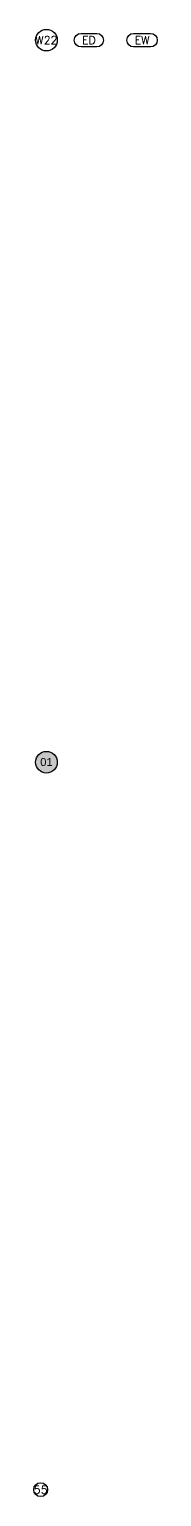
# Model space of a CAD drawing. Header units: millimetres. Extents: x 18963 to 156110, y 10619 to 121460.
# Drawn here: x 117026 to 118570, y 37731 to 56063 of the extents above; entities that cross this region are included whole.
import ezdxf
from ezdxf.enums import TextEntityAlignment as Align

# ---------------------------------------------------------------- set-up
doc = ezdxf.new("R2010")
doc.units = ezdxf.units.MM
doc.header["$MEASUREMENT"] = 0
for name, color, linetype in [('Ano_Line_Grid', 4, 'Continuous'), ('Ano_Tag_Door & Window', 95, 'Continuous'), ('Txt_Ano', 95, 'Continuous'), ('Txt_Tag', 95, 'Continuous')]:
    doc.layers.add(name, color=color, linetype=linetype)
doc.styles.add('ARIAL', font='arial.ttf')
doc.styles.add('MSA_Standard', font='romans.shx')

# ---------------------------------------------------------------- blocks, each defined once
blk = doc.blocks.new('Buildng Name')
h = blk.add_hatch(color=255)
h.dxf.hatch_style = 1
edge = h.paths.add_edge_path()
edge.add_arc((247513, 53798), 2725, 0, 360)
blk.add_circle((247513, 53798), 2725)
at = {"layer": 'Txt_Ano', "style": 'ARIAL'}
blk.add_attdef('NO', text='', height=2000, dxfattribs=at).set_placement((247513, 52843), align=Align.CENTER)

msp = doc.modelspace()

# ---------------------------------------------------------------- linework, layer by layer
at = {"layer": 'Ano_Line_Grid'}
msp.add_circle((117113.5, 37818), 87, dxfattribs=at)
at = {"layer": 'Ano_Tag_Door & Window'}
for points in [[(117617.1, 55842.9, -1), (117617.1, 56012.9), (117812.8, 56012.9, -1), (117812.8, 55842.9)], [(118273.6, 55842.9, -1), (118273.6, 56012.9), (118484.5, 56012.9, -1), (118484.5, 55842.9)]]:
    msp.add_lwpolyline(points, format="xyb", close=True, dxfattribs=at)
msp.add_circle((117185.4, 55927.9), 135, dxfattribs=at)

# ---------------------------------------------------------------- block references
at = {"layer": 'Txt_Tag', "color": 3, "xscale": 0.04954128440366944, "yscale": 0.04954128440366944, "zscale": 0.04954128440366944}
msp.add_blockref('Buildng Name', (104923.3, 44241.7), dxfattribs=at).add_auto_attribs({'NO': '01'})

# ---------------------------------------------------------------- texts
at = {"layer": 'Ano_Line_Grid', "insert": (117113.5, 37818), "char_height": 100, "attachment_point": 5, "style": 'MSA_Standard'}
msp.add_mtext_dynamic_manual_height_columns('55', width=525.107, gutter_width=1, heights=[0], dxfattribs=at)
at = {"layer": 'Ano_Tag_Door & Window', "char_height": 100, "attachment_point": 5, "style": 'MSA_Standard'}
for s, insert in [('W22', (117185.4, 55927.9)), ('ED', (117715, 55927.9)), ('EW', (118379.1, 55927.9))]:
    msp.add_mtext_dynamic_manual_height_columns(s, width=525.107, gutter_width=1, heights=[0], dxfattribs=dict(at, insert=insert))

doc.saveas('drawing.dxf')
